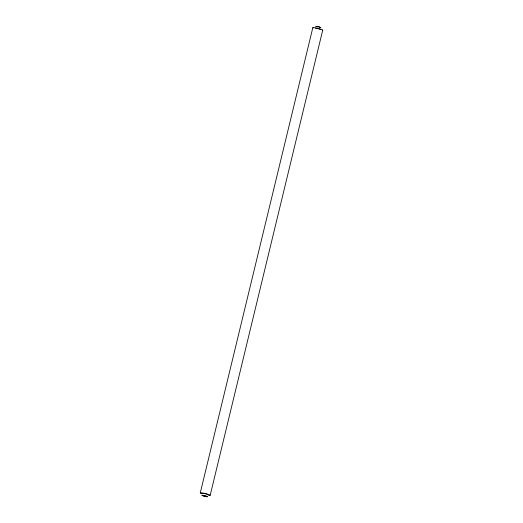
<?xml version="1.0" encoding="UTF-8"?>
<svg xmlns="http://www.w3.org/2000/svg" width="523" height="523" viewBox="0 0 523 523"><rect width="100%" height="100%" fill="white"/><g stroke="black" fill="none" stroke-linecap="round" stroke-linejoin="round"><path stroke-width="0.78" d="M200.283 492.843L312.819 27.673M210.181 495.327L322.717 30.157M321.024 27.719L318.585 26.686L315.506 26.412M207.631 494.856C208.971 494.444 202.434 492.79 202.493 493.562M319.488 27.405L320.226 27.431L319.429 27.039M315.369 28.144L317.324 28.484M317.003 26.464L318.978 26.902M318.102 28.667L320.723 29.569M317.062 26.83L317.52 26.967M202.277 493.823A5.119 0.536 13.6 0 1 201.499 492.829A5.119 0.536 13.6 0 1 208.84 494.568A5.119 0.536 13.6 0 1 208.337 495.255M313.205 28.046A5.119 0.536 13.6 0 1 317.677 28.34A5.119 0.536 13.6 0 1 322.403 30.223M201.976 495.281C205.519 497.543 212.796 497.02 201.976 495.281M202.898 495.543L206.729 496.562L202.898 495.543"/></g></svg>
